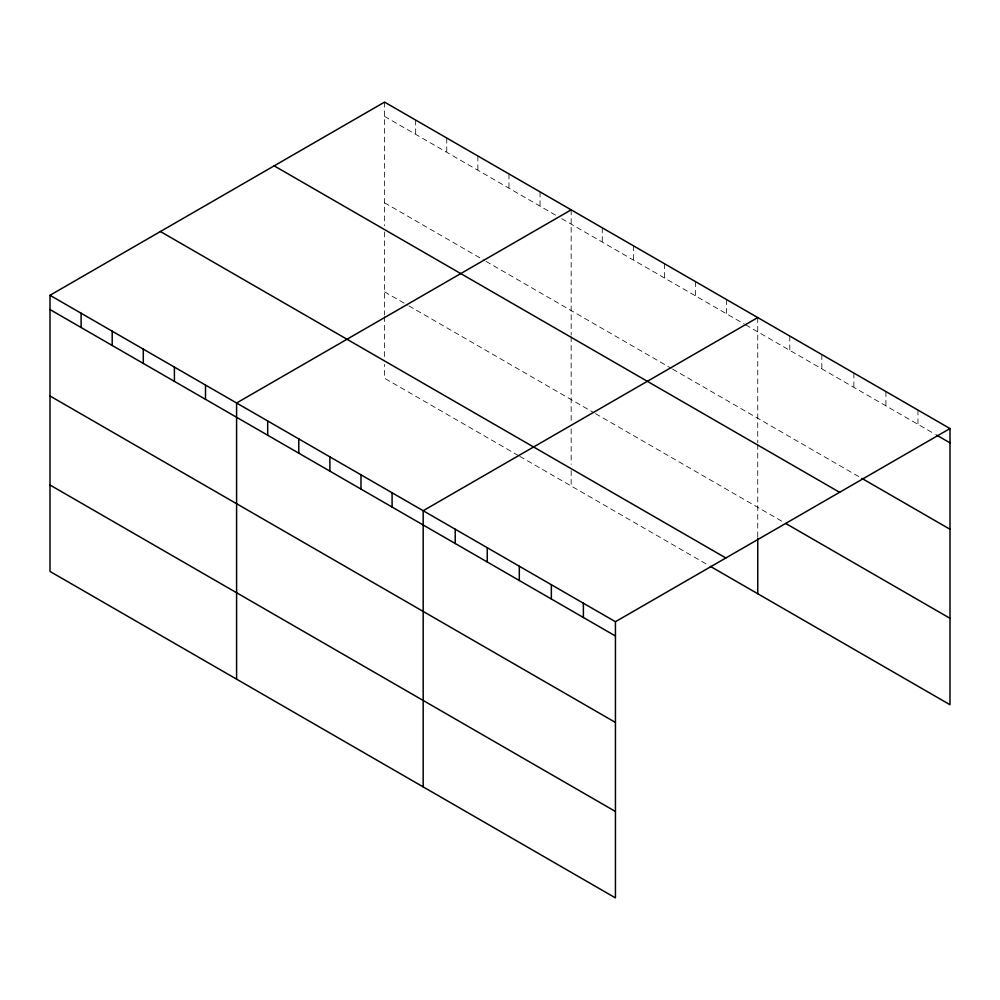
<?xml version="1.0" encoding="UTF-8"?>
<svg xmlns="http://www.w3.org/2000/svg" width="1000" height="1000" viewBox="0 0 1000 1000"><rect width="100%" height="100%" fill="white"/><g stroke="black" fill="none" stroke-linecap="round" stroke-linejoin="round"><path stroke-width="0.75" stroke-dasharray="5 3.75" d="M384.562 116.388L556.287 215.525M561.7 218.65L744.237 324.038M745.588 324.825L935.312 434.363M384.562 202.812L484.625 260.575M485.975 261.363L671.213 368.312M672.575 369.087L860.55 477.625M384.562 291.85L407.55 305.125M408.9 305.9L594.15 412.85M595.5 413.638L783.112 521.962M518.425 455.562L384.562 378.275L384.562 364.387M519.775 456.337L707.725 564.85M917.962 410.062L917.962 424.338M885.913 391.562L885.913 405.838M853.875 373.062L853.875 387.337M821.838 354.562L821.838 368.85M789.8 336.062L789.8 350.35M757.75 317.575L757.75 442.837M757.75 444.363L757.75 538.175M726.65 299.613L726.65 313.888M695.55 281.663L695.55 295.938M664.45 263.7L664.45 277.987M633.362 245.75L633.362 260.025M602.263 227.8L602.263 242.075M571.163 209.838L571.163 335.1M571.163 336.637L571.163 422.738M571.163 428.9L571.163 464.4M571.163 470.575L571.163 486.012M540.062 191.887L540.062 206.163M508.963 173.925L508.963 188.212M477.863 155.975L477.863 170.25M446.763 138.025L446.763 152.3M415.662 120.062L415.662 134.35M384.562 102.112L384.562 225.837M384.562 231.988L384.562 315M384.562 316.55L384.562 358.212"/><path stroke-width="1.5" d="M50 295.275L615.438 621.725L615.438 897.887L50 571.438L50 295.275L384.562 102.112L950 428.562L950 704.725L710.425 566.413M571.163 209.838L236.588 403L236.588 679.163M757.75 317.575L423.188 510.725L423.188 786.9M615.438 621.725L950 428.562M936.65 435.138L950 442.837M861.888 478.387L950 529.263M274.163 165.85L839.587 492.3M785.788 523.5L950 618.3M160.413 231.525L725.837 557.975M50 309.55L615.438 636M50 395.975L615.438 722.425M50 485.012L615.438 811.462M757.75 538.175L757.75 593.737M583.387 603.225L583.387 617.5M551.35 584.725L551.35 599M519.312 566.225L519.312 580.5M487.262 547.725L487.262 562M455.225 529.225L455.225 543.5M392.088 492.775L392.088 507.05M360.988 474.825L360.988 489.1M329.888 456.863L329.888 471.138M298.788 438.913L298.788 453.188M267.688 420.95L267.688 435.238M205.5 385.05L205.5 399.325M174.4 367.088L174.4 381.375M143.3 349.137L143.3 363.413M112.2 331.188L112.2 345.462M81.1 313.225L81.1 327.5"/></g></svg>
